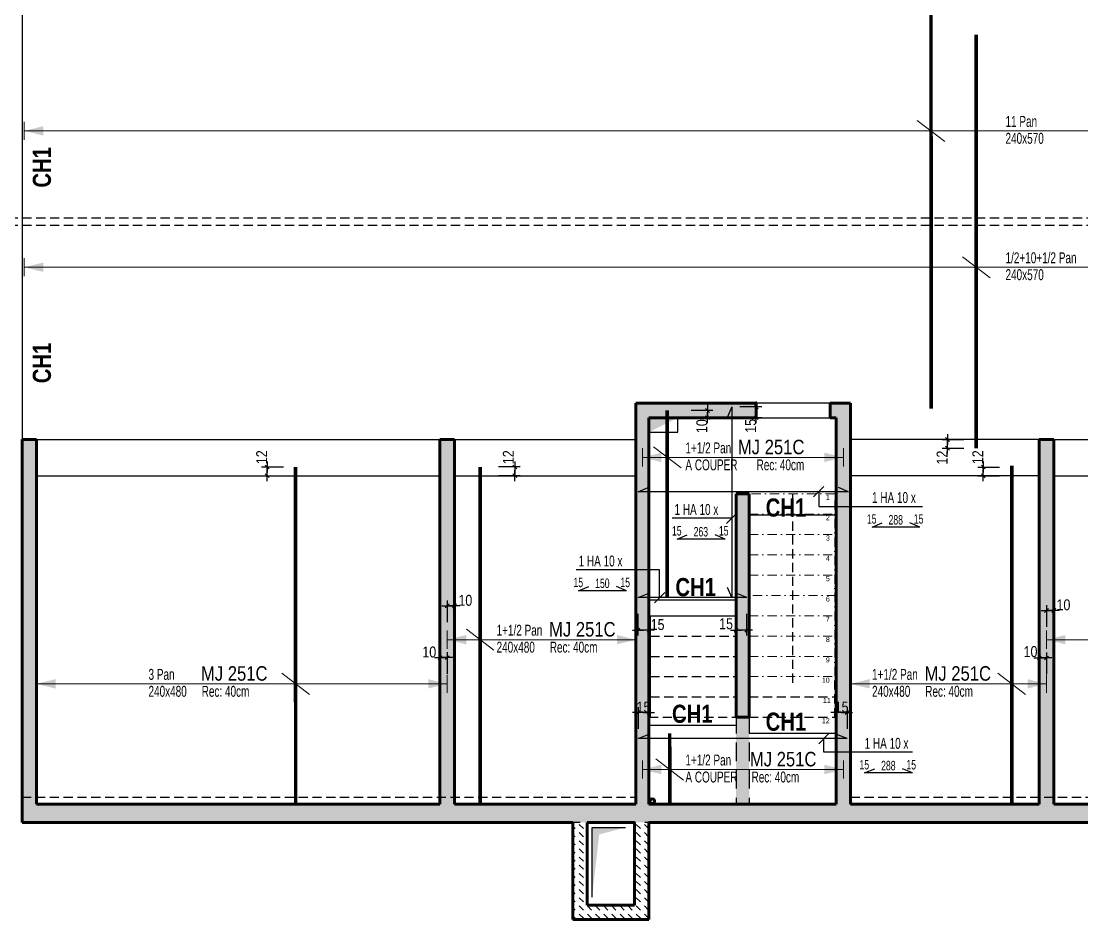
# Model space of a CAD drawing. Header units: millimetres. Extents: x 12821 to 19311, y -3644 to -644.
# Drawn here: x 15388 to 16850, y -2581 to -1340 of the extents above; entities that cross this region are included whole.
import ezdxf
from ezdxf.enums import TextEntityAlignment as Align

# ---------------------------------------------------------------- set-up
doc = ezdxf.new("R2010")
doc.units = ezdxf.units.MM
doc.linetypes.add('CACHEX2', pattern=[19.05, 12.7, -6.35])
doc.linetypes.add('TIRETPTX2', pattern=[50.8, 25.4, -12.7, 0, -12.7])
for name, color, linetype in [('01_ARMA_INF', 50, 'Continuous'), ('01_cote_gen', 4, 'Continuous'), ('01_linteaux', 2, 'Continuous'), ('01_murs_sup', 2, 'CACHEX2'), ('01_resv', 32, 'Continuous'), ('01_texte', 230, 'Continuous'), ('AA_COTES', 2, 'Continuous')]:
    doc.layers.add(name, color=color, linetype=linetype)
doc.layers.add('01_murs_coup', color=5, linetype='Continuous', lineweight=60)
doc.layers.add('01_tram_axes', color=2, linetype='TIRETPTX2', lineweight=9)
doc.styles.add('Eurostile', font='')
doc.styles.add('PATIO', font='ARIALN.TTF')
doc.styles.add('STYLE2', font='ARIALN.TTF')
doc.styles.add('Titre', font='ariblk.ttf')
doc.styles.get('Eurostile').set_extended_font_data('Eurostile')
doc.dimstyles.new('JB50', dxfattribs={"dimscale": 0.1, "dimtxt": 150, "dimasz": 15, "dimexe": 0.1, "dimexo": 0.1, "dimgap": 0.09, "dimtad": 1, "dimdec": 1, "dimdsep": 46, "dimtxsty": 'STYLE2', "dimblk1": 'BOND_G', "dimblk2": 'BOND_D', "dimsah": 1, "dimcen": 1.5, "dimdle": 0.01, "dimse1": 1, "dimse2": 1, "dimclrd": 4, "dimclre": 2, "dimclrt": 6, "dimazin": 2, "dimtfac": 2.333333, "dimtdec": 1, "dimtix": 1, "dimtmove": 2, "dimatfit": 3, "dimldrblk": 'BOND_G', "dimfxl": 1, "dimtolj": 1, "dimtzin": 0, "dimarcsym": 0})

# ---------------------------------------------------------------- blocks, each defined once
blk = doc.blocks.new('BOND_G')
at = {"layer": 'AA_COTES', "color": 0}
for p, q in [((0, -5), (0, 15)), ((5, 0), (-5, 0)), ((1.77, 1.77), (-1.77, -1.77))]:
    blk.add_line(p, q, dxfattribs=at)
blk = doc.blocks.new('BOND_D')
at = {"layer": 'AA_COTES', "color": 0}
for p, q in [((5, 0), (-5, 0)), ((-1.77, -1.77), (1.77, 1.77)), ((0, 5), (0, -15))]:
    blk.add_line(p, q, dxfattribs=at)
blk = doc.blocks.new('*D1616')
at = {"layer": '01_cote_gen', "color": 4, "lineweight": -2, "transparency": 16777216}
blk.add_line((15727.3, -1964.9), (15727.3, -1955.9), dxfattribs=at)
at = {"layer": 'Defpoints', "color": 0, "transparency": 16777216}
for p in [(15727.3, -1954.4), (15766.5, -1954.4), (15766.5, -1966.4)]:
    blk.add_point(p, dxfattribs=at)
at = {"layer": '01_cote_gen', "color": 4, "lineweight": -2, "transparency": 16777216, "xscale": 1.5, "yscale": 1.5, "zscale": 1.5}
for name, p, rotation in [('BOND_D', (15727.3, -1954.4), 90), ('BOND_G', (15727.3, -1966.4), 270)]:
    blk.add_blockref(name, p, dxfattribs=dict(at, rotation=rotation))
at = {"layer": '01_cote_gen', "color": 6, "transparency": 16777216, "insert": (15719.8, -1940.9), "char_height": 15, "attachment_point": 5, "rotation": 90, "style": 'STYLE2'}
blk.add_mtext('\\A1;12', dxfattribs=at)
blk = doc.blocks.new('*D1617')
at = {"layer": '01_cote_gen', "color": 4, "lineweight": -2, "transparency": 16777216}
blk.add_line((16068.8, -1955.9), (16068.8, -1964.9), dxfattribs=at)
at = {"layer": 'Defpoints', "color": 0, "transparency": 16777216}
for p in [(16020.9, -1954.4), (16020.9, -1966.4), (16068.8, -1966.4)]:
    blk.add_point(p, dxfattribs=at)
at = {"layer": '01_cote_gen', "color": 4, "lineweight": -2, "transparency": 16777216, "xscale": 1.5, "yscale": 1.5, "zscale": 1.5}
for name, p, rotation in [('BOND_G', (16068.8, -1954.4), 90), ('BOND_D', (16068.8, -1966.4), 270)]:
    blk.add_blockref(name, p, dxfattribs=dict(at, rotation=rotation))
at = {"layer": '01_cote_gen', "color": 6, "transparency": 16777216, "insert": (16059.8, -1940.9), "char_height": 15, "attachment_point": 5, "rotation": 90, "style": 'STYLE2'}
blk.add_mtext('\\A1;12', dxfattribs=at)
blk = doc.blocks.new('*D1618')
at = {"layer": '01_cote_gen', "color": 4, "lineweight": -2, "transparency": 16777216}
blk.add_line((16714.4, -1965), (16714.4, -1956), dxfattribs=at)
at = {"layer": 'Defpoints', "color": 0, "transparency": 16777216}
for p in [(16714.4, -1954.5), (16753.6, -1954.5), (16753.6, -1966.5)]:
    blk.add_point(p, dxfattribs=at)
at = {"layer": '01_cote_gen', "color": 4, "lineweight": -2, "transparency": 16777216, "xscale": 1.5, "yscale": 1.5, "zscale": 1.5}
for name, p, rotation in [('BOND_D', (16714.4, -1954.5), 90), ('BOND_G', (16714.4, -1966.5), 270)]:
    blk.add_blockref(name, p, dxfattribs=dict(at, rotation=rotation))
at = {"layer": '01_cote_gen', "color": 6, "transparency": 16777216, "insert": (16706.8, -1940.9), "char_height": 15, "attachment_point": 5, "rotation": 90, "style": 'STYLE2'}
blk.add_mtext('\\A1;12', dxfattribs=at)
blk = doc.blocks.new('*D1621')
at = {"layer": '01_cote_gen', "color": 4, "lineweight": -2, "transparency": 16777216}
blk.add_line((16665.1, -1927), (16665.1, -1918), dxfattribs=at)
at = {"layer": 'Defpoints', "color": 0, "transparency": 16777216}
for p in [(16665.1, -1916.5), (16704.7, -1916.5), (16704.7, -1928.5)]:
    blk.add_point(p, dxfattribs=at)
at = {"layer": '01_cote_gen', "color": 4, "lineweight": -2, "transparency": 16777216, "xscale": 1.5, "yscale": 1.5, "zscale": 1.5}
for name, p, rotation in [('BOND_D', (16665.1, -1916.5), 90), ('BOND_G', (16665.1, -1928.5), 270)]:
    blk.add_blockref(name, p, dxfattribs=dict(at, rotation=rotation))
at = {"layer": '01_cote_gen', "color": 6, "transparency": 16777216, "insert": (16657.6, -1941.4), "char_height": 15, "attachment_point": 5, "rotation": 90, "style": 'STYLE2'}
blk.add_mtext('\\A1;12', dxfattribs=at)
blk = doc.blocks.new('*D1622')
at = {"layer": '01_cote_gen', "color": 4, "lineweight": -2, "transparency": 16777216}
blk.add_line((16334.2, -1877.9), (16334.2, -1884.9), dxfattribs=at)
at = {"layer": 'Defpoints', "color": 0, "transparency": 16777216}
for p in [(16278.7, -1876.4), (16282.1, -1886.4), (16334.2, -1886.4)]:
    blk.add_point(p, dxfattribs=at)
at = {"layer": '01_cote_gen', "color": 4, "lineweight": -2, "transparency": 16777216, "xscale": 1.5, "yscale": 1.5, "zscale": 1.5}
for name, p, rotation in [('BOND_G', (16334.2, -1876.4), 90), ('BOND_D', (16334.2, -1886.4), 270)]:
    blk.add_blockref(name, p, dxfattribs=dict(at, rotation=rotation))
at = {"layer": '01_cote_gen', "color": 6, "transparency": 16777216, "insert": (16326.5, -1898.1), "char_height": 15, "attachment_point": 5, "rotation": 90, "style": 'STYLE2'}
blk.add_mtext('\\A1;10', dxfattribs=at)
blk = doc.blocks.new('*D1657')
at = {"layer": '01_cote_gen', "color": 4, "lineweight": -2, "transparency": 16777216}
blk.add_line((15977.1, -2145.9), (15984.1, -2145.9), dxfattribs=at)
at = {"layer": 'Defpoints', "color": 0, "transparency": 16777216}
for p in [(15985.6, -2145.9), (15975.6, -2180), (15985.6, -2180)]:
    blk.add_point(p, dxfattribs=at)
at = {"layer": '01_cote_gen', "color": 4, "lineweight": -2, "transparency": 16777216, "xscale": 1.5, "yscale": 1.5, "zscale": 1.5, "rotation": 180}
blk.add_blockref('BOND_G', (15975.6, -2145.9), dxfattribs=at)
at = {"layer": '01_cote_gen', "color": 4, "lineweight": -2, "transparency": 16777216, "xscale": 1.5, "yscale": 1.5, "zscale": 1.5}
blk.add_blockref('BOND_D', (15985.6, -2145.9), dxfattribs=at)
at = {"layer": '01_cote_gen', "color": 6, "transparency": 16777216, "insert": (16000.5, -2138.3), "char_height": 15, "attachment_point": 5, "style": 'STYLE2'}
blk.add_mtext('\\A1;10', dxfattribs=at)
blk = doc.blocks.new('*D1658')
at = {"layer": '01_cote_gen', "color": 4, "lineweight": -2, "transparency": 16777216}
blk.add_line((15967.1, -2217.2), (15974.1, -2217.2), dxfattribs=at)
at = {"layer": 'Defpoints', "color": 0, "transparency": 16777216}
for p in [(15975.6, -2217.2), (15975.6, -2240.9), (15965.6, -2419.4)]:
    blk.add_point(p, dxfattribs=at)
at = {"layer": '01_cote_gen', "color": 4, "lineweight": -2, "transparency": 16777216, "xscale": 1.5, "yscale": 1.5, "zscale": 1.5, "rotation": 180}
blk.add_blockref('BOND_G', (15965.6, -2217.2), dxfattribs=at)
at = {"layer": '01_cote_gen', "color": 4, "lineweight": -2, "transparency": 16777216, "xscale": 1.5, "yscale": 1.5, "zscale": 1.5}
blk.add_blockref('BOND_D', (15975.6, -2217.2), dxfattribs=at)
at = {"layer": '01_cote_gen', "color": 6, "transparency": 16777216, "insert": (15950.8, -2209.5), "char_height": 15, "attachment_point": 5, "style": 'STYLE2'}
blk.add_mtext('\\A1;10', dxfattribs=at)
blk = doc.blocks.new('*D1671')
at = {"layer": '01_cote_gen', "color": 4, "lineweight": -2, "transparency": 16777216}
blk.add_line((16387.1, -2179.4), (16375.1, -2179.4), dxfattribs=at)
at = {"layer": 'Defpoints', "color": 0, "transparency": 16777216}
for p in [(16373.6, -2134.4), (16388.6, -2134.4), (16373.6, -2179.4)]:
    blk.add_point(p, dxfattribs=at)
at = {"layer": '01_cote_gen', "color": 4, "lineweight": -2, "transparency": 16777216, "xscale": 1.5, "yscale": 1.5, "zscale": 1.5, "rotation": 180}
blk.add_blockref('BOND_D', (16373.6, -2179.4), dxfattribs=at)
at = {"layer": '01_cote_gen', "color": 4, "lineweight": -2, "transparency": 16777216, "xscale": 1.5, "yscale": 1.5, "zscale": 1.5}
blk.add_blockref('BOND_G', (16388.6, -2179.4), dxfattribs=at)
at = {"layer": '01_cote_gen', "color": 6, "transparency": 16777216, "insert": (16359.9, -2170.6), "char_height": 15, "attachment_point": 5, "style": 'STYLE2'}
blk.add_mtext('\\A1;15', dxfattribs=at)
blk = doc.blocks.new('*D1672')
at = {"layer": '01_cote_gen', "color": 4, "lineweight": -2, "transparency": 16777216}
blk.add_line((16252.1, -2179.4), (16240.1, -2179.4), dxfattribs=at)
at = {"layer": 'Defpoints', "color": 0, "transparency": 16777216}
for p in [(16238.6, -2134.4), (16253.6, -2134.4), (16238.6, -2179.4)]:
    blk.add_point(p, dxfattribs=at)
at = {"layer": '01_cote_gen', "color": 4, "lineweight": -2, "transparency": 16777216, "xscale": 1.5, "yscale": 1.5, "zscale": 1.5, "rotation": 180}
blk.add_blockref('BOND_D', (16238.6, -2179.4), dxfattribs=at)
at = {"layer": '01_cote_gen', "color": 4, "lineweight": -2, "transparency": 16777216, "xscale": 1.5, "yscale": 1.5, "zscale": 1.5}
blk.add_blockref('BOND_G', (16253.6, -2179.4), dxfattribs=at)
at = {"layer": '01_cote_gen', "color": 6, "transparency": 16777216, "insert": (16265.5, -2171.7), "char_height": 15, "attachment_point": 5, "style": 'STYLE2'}
blk.add_mtext('\\A1;15', dxfattribs=at)
blk = doc.blocks.new('*D1673')
at = {"layer": '01_cote_gen', "color": 4, "lineweight": -2, "transparency": 16777216}
blk.add_line((16401.5, -1872.9), (16401.5, -1884.9), dxfattribs=at)
at = {"layer": 'Defpoints', "color": 0, "transparency": 16777216}
for p in [(16367.8, -1871.4), (16367.8, -1886.4), (16401.5, -1886.4)]:
    blk.add_point(p, dxfattribs=at)
at = {"layer": '01_cote_gen', "color": 4, "lineweight": -2, "transparency": 16777216, "xscale": 1.5, "yscale": 1.5, "zscale": 1.5}
for name, p, rotation in [('BOND_G', (16401.5, -1871.4), 90), ('BOND_D', (16401.5, -1886.4), 270)]:
    blk.add_blockref(name, p, dxfattribs=dict(at, rotation=rotation))
at = {"layer": '01_cote_gen', "color": 6, "transparency": 16777216, "insert": (16393.8, -1897.7), "char_height": 15, "attachment_point": 5, "rotation": 90, "style": 'STYLE2'}
blk.add_mtext('\\A1;15', dxfattribs=at)
blk = doc.blocks.new('*D1674')
at = {"layer": '01_cote_gen', "color": 4, "lineweight": -2, "transparency": 16777216}
blk.add_line((16803.1, -2152.2), (16810.1, -2152.2), dxfattribs=at)
at = {"layer": 'Defpoints', "color": 0, "transparency": 16777216}
for p in [(16811.6, -2152.2), (16801.6, -2180), (16811.6, -2180)]:
    blk.add_point(p, dxfattribs=at)
at = {"layer": '01_cote_gen', "color": 4, "lineweight": -2, "transparency": 16777216, "xscale": 1.5, "yscale": 1.5, "zscale": 1.5, "rotation": 180}
blk.add_blockref('BOND_G', (16801.6, -2152.2), dxfattribs=at)
at = {"layer": '01_cote_gen', "color": 4, "lineweight": -2, "transparency": 16777216, "xscale": 1.5, "yscale": 1.5, "zscale": 1.5}
blk.add_blockref('BOND_D', (16811.6, -2152.2), dxfattribs=at)
at = {"layer": '01_cote_gen', "color": 6, "transparency": 16777216, "insert": (16824.9, -2144.5), "char_height": 15, "attachment_point": 5, "style": 'STYLE2'}
blk.add_mtext('\\A1;10', dxfattribs=at)
blk = doc.blocks.new('*D1675')
at = {"layer": '01_cote_gen', "color": 4, "lineweight": -2, "transparency": 16777216}
blk.add_line((16793.1, -2217.7), (16800.1, -2217.7), dxfattribs=at)
at = {"layer": 'Defpoints', "color": 0, "transparency": 16777216}
for p in [(16801.6, -2217.7), (16801.6, -2240.9), (16791.6, -2419.4)]:
    blk.add_point(p, dxfattribs=at)
at = {"layer": '01_cote_gen', "color": 4, "lineweight": -2, "transparency": 16777216, "xscale": 1.5, "yscale": 1.5, "zscale": 1.5, "rotation": 180}
blk.add_blockref('BOND_G', (16791.6, -2217.7), dxfattribs=at)
at = {"layer": '01_cote_gen', "color": 4, "lineweight": -2, "transparency": 16777216, "xscale": 1.5, "yscale": 1.5, "zscale": 1.5}
blk.add_blockref('BOND_D', (16801.6, -2217.7), dxfattribs=at)
at = {"layer": '01_cote_gen', "color": 6, "transparency": 16777216, "insert": (16779.5, -2209), "char_height": 15, "attachment_point": 5, "style": 'STYLE2'}
blk.add_mtext('\\A1;10', dxfattribs=at)
blk = doc.blocks.new('*D1678')
at = {"layer": '01_cote_gen', "color": 4, "lineweight": -2, "transparency": 16777216}
for p, q in [((16510.1, -2293), (16508.6, -2293)), ((16526.6, -2293), (16511.6, -2293)), ((16528.1, -2293), (16529.6, -2293))]:
    blk.add_line(p, q, dxfattribs=at)
at = {"layer": 'Defpoints', "color": 0, "transparency": 16777216}
for p in [(16511.6, -2293), (16511.6, -2328.9), (16526.6, -2328.9)]:
    blk.add_point(p, dxfattribs=at)
at = {"layer": '01_cote_gen', "color": 4, "lineweight": -2, "transparency": 16777216, "xscale": 1.5, "yscale": 1.5, "zscale": 1.5}
blk.add_blockref('BOND_D', (16511.6, -2293), dxfattribs=at)
at = {"layer": '01_cote_gen', "color": 4, "lineweight": -2, "transparency": 16777216, "xscale": 1.5, "yscale": 1.5, "zscale": 1.5, "rotation": 180}
blk.add_blockref('BOND_G', (16526.6, -2293), dxfattribs=at)
at = {"layer": '01_cote_gen', "color": 6, "transparency": 16777216, "insert": (16519.1, -2285.4), "char_height": 15, "attachment_point": 5, "style": 'STYLE2'}
blk.add_mtext('\\A1;15', dxfattribs=at)
blk = doc.blocks.new('*D1679')
at = {"layer": '01_cote_gen', "color": 4, "lineweight": -2, "transparency": 16777216}
for p, q in [((16237.1, -2293), (16235.6, -2293)), ((16253.6, -2293), (16238.6, -2293)), ((16255.1, -2293), (16256.6, -2293))]:
    blk.add_line(p, q, dxfattribs=at)
at = {"layer": 'Defpoints', "color": 0, "transparency": 16777216}
for p in [(16238.6, -2293), (16238.6, -2328.9), (16253.6, -2328.9)]:
    blk.add_point(p, dxfattribs=at)
at = {"layer": '01_cote_gen', "color": 4, "lineweight": -2, "transparency": 16777216, "xscale": 1.5, "yscale": 1.5, "zscale": 1.5}
blk.add_blockref('BOND_D', (16238.6, -2293), dxfattribs=at)
at = {"layer": '01_cote_gen', "color": 4, "lineweight": -2, "transparency": 16777216, "xscale": 1.5, "yscale": 1.5, "zscale": 1.5, "rotation": 180}
blk.add_blockref('BOND_G', (16253.6, -2293), dxfattribs=at)
at = {"layer": '01_cote_gen', "color": 6, "transparency": 16777216, "insert": (16246.1, -2285.4), "char_height": 15, "attachment_point": 5, "style": 'STYLE2'}
blk.add_mtext('\\A1;15', dxfattribs=at)

msp = doc.modelspace()

# ---------------------------------------------------------------- hatches: boundary and pattern name
at = {"layer": '01_murs_sup'}
h = msp.add_hatch(dxfattribs=at)
h.set_pattern_fill('DASH', color=256, scale=2.5, angle=135)
h.set_pattern_definition([(135, (3467.145, 11747.268), (-11.22532, 9e-16), [7.9375, -7.9375])])
h.paths.add_polyline_path([(15409.18, -1916.45), (15389.18, -1916.45), (15389.18, -2444.45), (17606.59, -2444.45), (17606.59, -2484.34), (17621.78, -2484.34), (17621.78, -2210.45), (18222.09, -2210.45), (18222.09, -2678.35), (18240.09, -2678.35), (18240.09, -2074.5), (18222.09, -2074.5), (18222.09, -2192.45), (17625.78, -2192.45), (17625.78, -1936.5), (18222.09, -1936.5), (18222.09, -1941.5), (18239.78, -1941.5), (18239.78, -1558.45), (18123.78, -1558.45), (18123.78, -1413.62), (18233.78, -1413.61), (18233.78, -1395.61), (17621.78, -1395.65), (17621.78, -802.45), (17718.33, -802.45), (17718.33, -786.45), (17601.78, -786.45), (17601.78, -1413.65), (18105.78, -1413.62), (18105.78, -1576.45), (18222.09, -1576.45), (18222.09, -1916.5), (17607.59, -1916.5), (17607.59, -2419.45), (17345.78, -2419.45), (17345.78, -1916.45), (17327.59, -1916.45), (17327.59, -2419.45), (16811.78, -2419.45), (16811.78, -1916.45), (16791.78, -1916.45), (16791.78, -2419.45), (16531.78, -2419.45), (16531.78, -1866.45), (16503.78, -1866.45), (16503.78, -1886.45), (16511.78, -1886.45), (16511.78, -2419.45), (16391.78, -2419.45), (16391.78, -1991.45), (16373.78, -1991.45), (16373.78, -2419.45), (16253.78, -2419.45), (16253.78, -1886.45), (16401.78, -1886.45), (16401.78, -1866.45), (16235.78, -1866.45), (16235.78, -2419.45), (15986.05, -2419.45), (15986.05, -1916.45), (15966.05, -1916.45), (15966.05, -2419.45), (15409.18, -2419.45)])
h = msp.add_hatch(dxfattribs=at)
h.set_pattern_fill('DASH', color=256, scale=2.5, angle=135)
h.set_pattern_definition([(135, (-2538.167, -544.613), (-11.22532, 9e-16), [7.9375, -7.9375])])
h.paths.add_polyline_path([(16168.6, -2444.45), (16148.6, -2444.45), (16148.6, -2578.46), (16253.59, -2578.46), (16253.59, -2444.45), (16233.59, -2444.45), (16233.59, -2558.46), (16168.6, -2558.46)])

# ---------------------------------------------------------------- linework, layer by layer
at = {"layer": '01_ARMA_INF', "linetype": 'Continuous', "lineweight": 0, "const_width": 5, "flags": 128}
for points in [[(16642.31, -1304.2), (16642.47, -1874.2)], [(16704.56, -1358.45), (16704.72, -1928.45)], [(16278.7, -1876.45), (16278.87, -2134.45)], [(15766.52, -1954.45), (15766.69, -2419.45)], [(16020.89, -1954.45), (16021.05, -2419.45)], [(16753.58, -1952.45), (16753.75, -2419.45)], [(16282.14, -2321.45), (16282.31, -2419.45)]]:
    msp.add_lwpolyline(points, dxfattribs=at)
at = {"layer": '01_linteaux'}
for p, q in [((15389.58, -1316.45), (15389.59, -1916.45)), ((16503.59, -1866.45), (16401.59, -1866.45)), ((16401.59, -1886.45), (16503.59, -1886.45)), ((15409.59, -1916.45), (15965.59, -1916.43)), ((15985.59, -1916.43), (16235.59, -1916.43)), ((16791.59, -1916.46), (16531.59, -1916.46)), ((16811.59, -1916.46), (17326.59, -1916.46)), ((15409.6, -1966.45), (15965.6, -1966.43)), ((15985.59, -1966.43), (16235.59, -1966.43)), ((16791.59, -1966.46), (16531.59, -1966.46)), ((16811.59, -1966.46), (17326.59, -1966.46)), ((16391.59, -2020.45), (16511.59, -2020.45)), ((16253.59, -2310.45), (16373.59, -2310.45)), ((16391.59, -2321.45), (16511.59, -2321.45))]:
    msp.add_line(p, q, dxfattribs=at)
at = {"layer": '01_linteaux', "color": 253}
for p, q in [((16175.12, -2547.47), (16175.12, -2451.29)), ((16175.12, -2451.29), (16221.47, -2451.29))]:
    msp.add_line(p, q, dxfattribs=at)
for points in [[(16175.12, -2547.47), (16175.12, -2451.29), (16185.09, -2460.94)], [(16175.12, -2451.29), (16221.47, -2451.29), (16185.09, -2460.94)]]:
    msp.add_solid(points, dxfattribs=at)
at = {"layer": '01_murs_coup'}
for p, q in [((16235.59, -1866.45), (16401.59, -1866.45)), ((16235.59, -1866.45), (16401.59, -1866.45)), ((16235.59, -2419.45), (16235.59, -1866.45)), ((16401.59, -1886.45), (16401.59, -1866.45)), ((16503.59, -1866.45), (16531.59, -1866.45)), ((16503.59, -1866.45), (16531.59, -1866.45)), ((16503.59, -1886.45), (16503.59, -1866.45)), ((16531.59, -2419.45), (16531.59, -1866.45)), ((16253.59, -1886.45), (16401.59, -1886.45)), ((16253.59, -1886.45), (16401.59, -1886.45)), ((16253.59, -2419.45), (16253.59, -1886.45)), ((16503.59, -1886.45), (16511.59, -1886.45)), ((16503.59, -1886.45), (16511.59, -1886.45)), ((16511.59, -2419.45), (16511.59, -1886.45)), ((16511.59, -2419.45), (16511.59, -1886.45)), ((15389.59, -1916.45), (15389.59, -2444.45)), ((15389.59, -1916.45), (15409.59, -1916.45)), ((15409.59, -1916.45), (15409.59, -2419.45)), ((15965.59, -1916.43), (15985.59, -1916.43)), ((15965.59, -1916.43), (15965.59, -2419.45)), ((15985.59, -1916.43), (15985.59, -2419.45)), ((16791.59, -1916.46), (16811.59, -1916.46)), ((16791.59, -2419.45), (16791.59, -1916.46)), ((16811.59, -2419.45), (16811.59, -1916.46)), ((16373.59, -1991.45), (16391.59, -1991.45)), ((16373.59, -1991.45), (16391.59, -1991.45)), ((16391.59, -1991.45), (16373.59, -1991.45)), ((16373.59, -1991.45), (16373.59, -2299.45)), ((16391.59, -2299.45), (16391.59, -1991.45)), ((16373.59, -2299.45), (16391.59, -2299.45)), ((16373.59, -2299.45), (16391.59, -2299.45)), ((15965.59, -2419.45), (15409.59, -2419.45)), ((16235.59, -2419.45), (15985.59, -2419.45)), ((16511.59, -2419.45), (16253.59, -2419.45)), ((16791.59, -2419.45), (16531.59, -2419.45)), ((17326.59, -2419.45), (16811.59, -2419.45)), ((16148.6, -2444.45), (15389.59, -2444.45)), ((16148.6, -2578.46), (16148.6, -2444.45)), ((16148.6, -2578.46), (16148.6, -2444.45)), ((16233.59, -2444.45), (16168.6, -2444.45)), ((16168.6, -2558.46), (16168.6, -2444.45)), ((16168.6, -2558.46), (16168.6, -2444.45)), ((16233.59, -2444.45), (16233.59, -2558.46)), ((16898.63, -2444.45), (16253.59, -2444.45)), ((16253.59, -2444.45), (16253.59, -2578.46)), ((16233.59, -2558.46), (16168.6, -2558.46)), ((16233.59, -2558.46), (16168.6, -2558.46)), ((16253.59, -2578.46), (16148.6, -2578.46)), ((16253.59, -2578.46), (16148.6, -2578.46))]:
    msp.add_line(p, q, dxfattribs=at)
msp.add_circle((16258.11, -2415.2), 3.25, dxfattribs=at)
at = {"layer": '01_murs_sup'}
for p, q in [((18222.11, -1611.47), (14199.6, -1611.44)), ((18222.11, -1621.47), (14199.6, -1621.44)), ((16451.59, -1991.45), (16451.59, -2255.13)), ((16255.59, -2187.45), (16373.59, -2187.45)), ((16255.59, -2215.45), (16373.59, -2215.45)), ((16255.59, -2243.45), (16373.59, -2243.45)), ((16509.59, -2299.45), (16509.59, -2242.75)), ((16255.59, -2271.45), (16373.59, -2271.45)), ((16391.59, -2271.45), (16509.59, -2271.45)), ((16253.59, -2299.45), (16373.59, -2299.45)), ((16391.59, -2299.45), (16511.59, -2299.45)), ((15389.59, -2409.45), (16235.59, -2409.45)), ((16531.59, -2409.45), (17606.59, -2409.45))]:
    msp.add_line(p, q, dxfattribs=at)
at = {"layer": '01_murs_sup', "ltscale": 2}
for p, q in [((16235.59, -2419.45), (16235.59, -1866.45)), ((16235.59, -1866.45), (16401.59, -1866.45)), ((16401.59, -1886.45), (16401.59, -1866.45)), ((16503.59, -1866.45), (16531.59, -1866.45)), ((16503.59, -1866.45), (16503.59, -1886.45)), ((16531.59, -2419.45), (16531.59, -1866.45)), ((16253.59, -2419.45), (16253.59, -1886.45)), ((16253.59, -1886.45), (16401.59, -1886.45)), ((16503.59, -1886.45), (16511.59, -1886.45)), ((16503.59, -1886.45), (16511.59, -1886.45)), ((16511.59, -2419.45), (16511.59, -1886.45)), ((15389.59, -1916.45), (15389.59, -2444.45)), ((15389.59, -1916.45), (15409.59, -1916.45)), ((15409.59, -1916.45), (15409.59, -2419.45)), ((15985.59, -1916.45), (15965.59, -1916.45)), ((15965.59, -1916.45), (15965.59, -2419.45)), ((15985.59, -2419.45), (15985.59, -1916.45)), ((16811.59, -1916.45), (16791.59, -1916.45)), ((16791.59, -2419.45), (16791.59, -1916.45)), ((16811.59, -2419.45), (16811.59, -1916.45)), ((16373.59, -1991.45), (16373.59, -2419.45)), ((16391.59, -1991.45), (16391.59, -2419.45)), ((15965.59, -2419.45), (15409.59, -2419.45)), ((16235.59, -2419.45), (15985.59, -2419.45)), ((16373.59, -2419.45), (16253.59, -2419.45)), ((16511.59, -2419.45), (16391.59, -2419.45)), ((16791.59, -2419.45), (16531.59, -2419.45)), ((17326.59, -2419.45), (16811.59, -2419.45)), ((17606.6, -2444.45), (15389.59, -2444.45))]:
    msp.add_line(p, q, dxfattribs=at)
at = {"layer": '01_murs_sup', "linetype": 'Continuous'}
for p, q in [((16373.59, -1991.45), (16373.59, -2299.45)), ((16255.59, -2137.45), (16373.59, -2137.45)), ((16255.59, -2159.45), (16373.59, -2159.45)), ((16255.59, -2299.45), (16255.59, -2159.45))]:
    msp.add_line(p, q, dxfattribs=at)
at = {"layer": '01_resv', "ltscale": 2}
for p, q in [((16293.59, -1906.45), (16293.59, -1886.45)), ((16253.59, -1906.45), (16293.59, -1906.45))]:
    msp.add_line(p, q, dxfattribs=at)
msp.add_solid([(16253.59, -1906.45), (16253.59, -1886.45), (16293.59, -1886.45)], dxfattribs=at)
at = {"layer": '01_texte', "linetype": 'Continuous', "lineweight": 0}
for p, q in [((15392.59, -1478.52), (15392.59, -1503.49)), ((15392.59, -1491.01), (17603.59, -1491)), ((16623.35, -1476.5), (16661.42, -1505.51)), ((16685.61, -1664.48), (16723.68, -1693.49)), ((15392.59, -1666.51), (15392.59, -1691.47)), ((15392.59, -1678.99), (17603.59, -1678.98)), ((16244.59, -1928.66), (16244.59, -1953.62)), ((16259.71, -1926.63), (16297.78, -1955.64)), ((16521.62, -1928.66), (16521.62, -1953.62)), ((16244.59, -1941.14), (16521.62, -1941.14)), ((16001.94, -2177.96), (16040.01, -2206.97)), ((15975.59, -2179.99), (15975.59, -2204.95)), ((15975.59, -2192.47), (16235.59, -2192.47)), ((16235.59, -2179.99), (16235.59, -2204.95)), ((16801.59, -2179.99), (16801.59, -2204.95)), ((16801.59, -2192.47), (17336.59, -2192.47)), ((15409.58, -2240.85), (15409.58, -2265.81)), ((15747.6, -2238.83), (15785.67, -2267.84)), ((15975.55, -2240.85), (15975.55, -2265.81)), ((16531.59, -2240.85), (16531.59, -2265.81)), ((16734.65, -2238.83), (16772.72, -2267.84)), ((16801.59, -2240.85), (16801.59, -2265.81)), ((15409.58, -2253.33), (15975.55, -2253.33)), ((16531.59, -2253.33), (16801.59, -2253.33)), ((16244.59, -2358.98), (16244.59, -2383.94)), ((16263.15, -2356.95), (16301.22, -2385.96)), ((16521.62, -2358.98), (16521.62, -2383.94)), ((16244.59, -2371.46), (16521.62, -2371.46))]:
    msp.add_line(p, q, dxfattribs=at)
at = {"layer": '01_texte'}
for p, q in [((16367.77, -1871.45), (16361.94, -1885.27)), ((16367.77, -1871.45), (16367.77, -2134.45)), ((16238.59, -1988.45), (16252.42, -1982.62)), ((16528.59, -1988.45), (16514.77, -1982.62)), ((16528.59, -1988.45), (16238.59, -1988.45)), ((16367.77, -2025.14), (16285.53, -2025.14)), ((16561.08, -2037.41), (16574.9, -2031.58)), ((16627.17, -2037.41), (16613.35, -2031.58)), ((16627.17, -2037.41), (16561.08, -2037.41)), ((16292.45, -2053.82), (16306.27, -2048)), ((16358.54, -2053.82), (16292.45, -2053.82)), ((16358.54, -2053.82), (16344.72, -2048)), ((16156.68, -2124.94), (16170.51, -2119.11)), ((16222.77, -2124.94), (16208.95, -2119.11)), ((16222.77, -2124.94), (16156.68, -2124.94)), ((16238.59, -2134.45), (16252.42, -2128.62)), ((16367.77, -2134.45), (16361.94, -2120.63)), ((16388.59, -2134.45), (16374.77, -2128.62)), ((16388.59, -2134.45), (16238.59, -2134.45)), ((16238.59, -2328.87), (16252.42, -2323.04)), ((16526.59, -2328.87), (16512.77, -2323.04)), ((16526.59, -2328.87), (16238.59, -2328.87)), ((16550.88, -2376.26), (16564.7, -2370.43)), ((16616.96, -2376.26), (16550.88, -2376.26)), ((16616.96, -2376.26), (16603.14, -2370.43))]:
    msp.add_line(p, q, dxfattribs=at)
at = {"layer": '01_texte', "ltscale": 5}
for p, q in [((16480.5, -1995.52), (16494.64, -1981.38)), ((16487.57, -1988.45), (16487.57, -2008.72)), ((16487.57, -2008.72), (16630.53, -2008.72)), ((16360.7, -2032.21), (16374.84, -2018.07)), ((16268.22, -2096.25), (16153.38, -2096.25)), ((16268.22, -2134.45), (16268.22, -2096.25)), ((16261.15, -2141.52), (16275.29, -2127.38)), ((16487.6, -2335.94), (16501.74, -2321.79)), ((16494.67, -2347.58), (16494.67, -2328.87)), ((16616.96, -2347.58), (16494.67, -2347.58))]:
    msp.add_line(p, q, dxfattribs=at)
at = {"layer": '01_texte', "linetype": 'Continuous', "lineweight": 0}
for points in [[(15392.59, -1491.01), (15418.68, -1484.55), (15418.68, -1491.01)], [(15392.59, -1491.01), (15418.68, -1497.46), (15418.68, -1491.01)], [(15392.59, -1678.99), (15418.68, -1672.53), (15418.68, -1678.99)], [(15392.59, -1678.99), (15418.68, -1685.45), (15418.68, -1678.99)], [(16244.59, -1941.14), (16270.69, -1934.68), (16270.69, -1941.14)], [(16244.59, -1941.14), (16270.69, -1947.6), (16270.69, -1941.14)], [(16521.62, -1941.14), (16495.52, -1934.68), (16495.52, -1941.14)], [(16521.62, -1941.14), (16495.52, -1947.6), (16495.52, -1941.14)], [(15975.59, -2192.47), (16001.69, -2186.01), (16001.69, -2192.47)], [(15975.59, -2192.47), (16001.69, -2198.93), (16001.69, -2192.47)], [(16235.59, -2192.47), (16209.5, -2186.01), (16209.5, -2192.47)], [(16235.59, -2192.47), (16209.5, -2198.93), (16209.5, -2192.47)], [(16801.59, -2192.47), (16827.69, -2186.01), (16827.69, -2192.47)], [(16801.59, -2192.47), (16827.69, -2198.93), (16827.69, -2192.47)], [(15409.58, -2253.33), (15435.67, -2246.87), (15435.67, -2253.33)], [(15975.55, -2253.33), (15949.46, -2246.87), (15949.46, -2253.33)], [(16531.59, -2253.33), (16557.69, -2246.87), (16557.69, -2253.33)], [(16801.59, -2253.33), (16775.5, -2246.87), (16775.5, -2253.33)], [(15409.58, -2253.33), (15435.67, -2259.79), (15435.67, -2253.33)], [(15975.55, -2253.33), (15949.46, -2259.79), (15949.46, -2253.33)], [(16531.59, -2253.33), (16557.69, -2259.79), (16557.69, -2253.33)], [(16801.59, -2253.33), (16775.5, -2259.79), (16775.5, -2253.33)], [(16244.59, -2371.46), (16270.69, -2365), (16270.69, -2371.46)], [(16521.62, -2371.46), (16495.52, -2365), (16495.52, -2371.46)], [(16244.59, -2371.46), (16270.69, -2377.92), (16270.69, -2371.46)], [(16521.62, -2371.46), (16495.52, -2377.92), (16495.52, -2371.46)]]:
    msp.add_solid(points, dxfattribs=at)
at = {"layer": '01_tram_axes', "ltscale": 0.5}
for p, q in [((16509.59, -1991.45), (16391.59, -1991.45)), ((16391.59, -1991.45), (16391.59, -2270.15)), ((16509.59, -2242.75), (16509.59, -1991.45)), ((16391.59, -2019.45), (16509.59, -2019.45)), ((16391.59, -2047.45), (16509.59, -2047.45)), ((16391.59, -2075.45), (16509.59, -2075.45)), ((16391.59, -2103.45), (16509.59, -2103.45)), ((16511.59, -2131.45), (16391.59, -2131.45)), ((16391.59, -2159.45), (16509.59, -2159.45)), ((16391.59, -2187.45), (16509.59, -2187.45)), ((16391.59, -2215.45), (16509.59, -2215.45)), ((16391.59, -2243.45), (16509.59, -2243.45)), ((16391.59, -2270.15), (16391.59, -2299.45))]:
    msp.add_line(p, q, dxfattribs=at)

# ---------------------------------------------------------------- texts
at = {"layer": '01_murs_sup', "style": 'Eurostile'}
for s, p in [('10', (16491.86, -2251.81)), ('11', (16493.37, -2279.81)), ('12', (16491.86, -2307.81))]:
    msp.add_text(s, height=7.059, dxfattribs=at).set_placement(p)
at = {"layer": '01_murs_sup', "char_height": 7.06, "attachment_point": 2, "line_spacing_factor": 0.894142, "style": 'Eurostile'}
for s, insert in [('1', (16500.15, -1992.75)), ('2', (16500.15, -2020.75)), ('3', (16500.15, -2048.75)), ('4', (16500.15, -2076.75)), ('5', (16500.15, -2104.75)), ('6', (16500.15, -2132.75)), ('7', (16500.15, -2160.75)), ('8', (16500.15, -2188.75)), ('9', (16500.15, -2216.75))]:
    msp.add_mtext(s, dxfattribs=dict(at, insert=insert))
at = {"layer": '01_texte', "ltscale": 5, "style": 'PATIO', "width": 0.8}
for s, height, p in [('11 Pan', 15, (16745.05, -1485.47)), ('240x570', 15, (16745.05, -1508.8)), ('1/2+10+1/2 Pan', 15, (16745.05, -1673.45)), ('240x570', 15, (16745.05, -1696.78)), ('1+1/2 Pan', 15, (16303.84, -1935.6)), ('A COUPER', 15, (16303.84, -1958.94)), ('Rec: 40cm', 15, (16401.95, -1958.94)), ('1 HA 10 x', 15, (16561.08, -2004.02)), ('15', 13, (16553.97, -2032.46)), ('288', 13, (16583.82, -2033.7)), ('15', 13, (16618.64, -2032.46)), ('15', 13, (16285.34, -2048.87)), ('263', 13, (16315.19, -2050.11)), ('15', 13, (16350.01, -2048.87)), ('1 HA 10 x', 15, (16156.68, -2091.54)), ('15', 13, (16149.58, -2119.99)), ('150', 13, (16179.42, -2121.23)), ('15', 13, (16214.24, -2119.99)), ('1+1/2 Pan', 15, (16043.6, -2186.93)), ('240x480', 15, (16043.6, -2210.27)), ('Rec: 40cm', 15, (16116.93, -2210.27)), ('3 Pan', 15, (15563.82, -2247.8)), ('1+1/2 Pan', 15, (16561.08, -2247.8)), ('240x480', 15, (15563.82, -2271.13)), ('Rec: 40cm', 15, (15637.16, -2271.13)), ('240x480', 15, (16561.08, -2271.13)), ('Rec: 40cm', 15, (16634.41, -2271.13)), ('1 HA 10 x', 15, (16550.87, -2342.87)), ('1+1/2 Pan', 15, (16303.84, -2365.92)), ('15', 13, (16543.77, -2371.31)), ('288', 13, (16573.61, -2372.55)), ('15', 13, (16608.43, -2371.31)), ('A COUPER', 15, (16303.84, -2389.26)), ('Rec: 40cm', 15, (16395.02, -2389.26))]:
    msp.add_text(s, height=height, dxfattribs=at).set_placement(p)
at = {"layer": '01_texte', "style": 'Titre', "width": 0.7}
for rotation, p in [(90, (15436.85, -1541.26)), (90, (15436.85, -1810.93)), (0, (16442.43, -2030.3)), (0, (16318.01, -2139.96)), (0, (16313.3, -2314.6)), (0, (16442.43, -2325.49))]:
    msp.add_text('CH1', height=25, rotation=rotation, dxfattribs=at).set_placement(p, align=Align.BOTTOM_CENTER)
at = {"layer": '01_texte', "ltscale": 5, "style": 'PATIO'}
for p in [(16376.18, -1936.81), (16115.94, -2188.14), (15636.16, -2249), (16633.41, -2249), (16392.75, -2367.13)]:
    msp.add_text('MJ 251C', height=20, dxfattribs=at).set_placement(p)
at = {"layer": '01_texte', "style": 'PATIO', "width": 0.8}
msp.add_text('1 HA 10 x', height=15, dxfattribs=at).set_placement((16288.85, -2020.43))

# ---------------------------------------------------------------- dimensions: what is measured, and where the dimension line sits
at = {"layer": '01_cote_gen'}
for base, p1, p2, picture, middle in [((16334.21, -1886.45), (16278.7, -1876.45), (16282.14, -1886.45), '*D1622', (16326.55, -1898.07)), ((16401.46, -1886.45), (16367.77, -1871.45), (16367.77, -1886.45), '*D1673', (16393.79, -1897.7)), ((16665.09, -1916.46), (16704.72, -1928.46), (16704.72, -1916.46), '*D1621', (16657.55, -1941.36)), ((15727.3, -1954.45), (15766.53, -1966.45), (15766.52, -1954.45), '*D1616', (15719.76, -1940.89)), ((16068.76, -1966.43), (16020.89, -1954.45), (16020.89, -1966.43), '*D1617', (16059.76, -1940.89)), ((16714.36, -1954.46), (16753.59, -1966.46), (16753.58, -1954.46), '*D1618', (16706.82, -1940.9))]:
    dim = msp.add_linear_dim(base=base, p1=p1, p2=p2, angle=90, dimstyle='JB50', dxfattribs=at)
    dim.commit()
    dim.dimension.update_dxf_attribs({"geometry": picture, "text_midpoint": middle, "dimtype": 160})
for base, p1, p2, picture, middle in [((15985.59, -2145.94), (15975.59, -2179.99), (15985.59, -2179.99), '*D1657', (16000.53, -2138.27)), ((16238.59, -2179.37), (16253.59, -2134.45), (16238.59, -2134.45), '*D1672', (16265.48, -2171.7)), ((16373.59, -2179.37), (16388.59, -2134.45), (16373.59, -2134.45), '*D1671', (16359.94, -2170.64)), ((16811.59, -2152.17), (16801.59, -2179.99), (16811.59, -2179.99), '*D1674', (16824.86, -2144.51)), ((15975.55, -2217.17), (15965.59, -2419.45), (15975.55, -2240.85), '*D1658', (15950.77, -2209.5)), ((16801.59, -2217.68), (16791.59, -2419.45), (16801.59, -2240.85), '*D1675', (16779.55, -2208.98))]:
    dim = msp.add_linear_dim(base=base, p1=p1, p2=p2, dimstyle='JB50', dxfattribs=at)
    dim.commit()
    dim.dimension.update_dxf_attribs({"geometry": picture, "text_midpoint": middle, "dimtype": 160})
for base, p1, p2, picture, middle in [((16238.59, -2293.03), (16253.59, -2328.87), (16238.59, -2328.87), '*D1679', (16246.09, -2285.37)), ((16511.59, -2293.03), (16526.59, -2328.87), (16511.59, -2328.87), '*D1678', (16519.09, -2285.37))]:
    dim = msp.add_linear_dim(base=base, p1=p1, p2=p2, dimstyle='JB50', dxfattribs=at)
    dim.commit()
    dim.dimension.update_dxf_attribs({"geometry": picture, "text_midpoint": middle})

doc.saveas('drawing.dxf')
